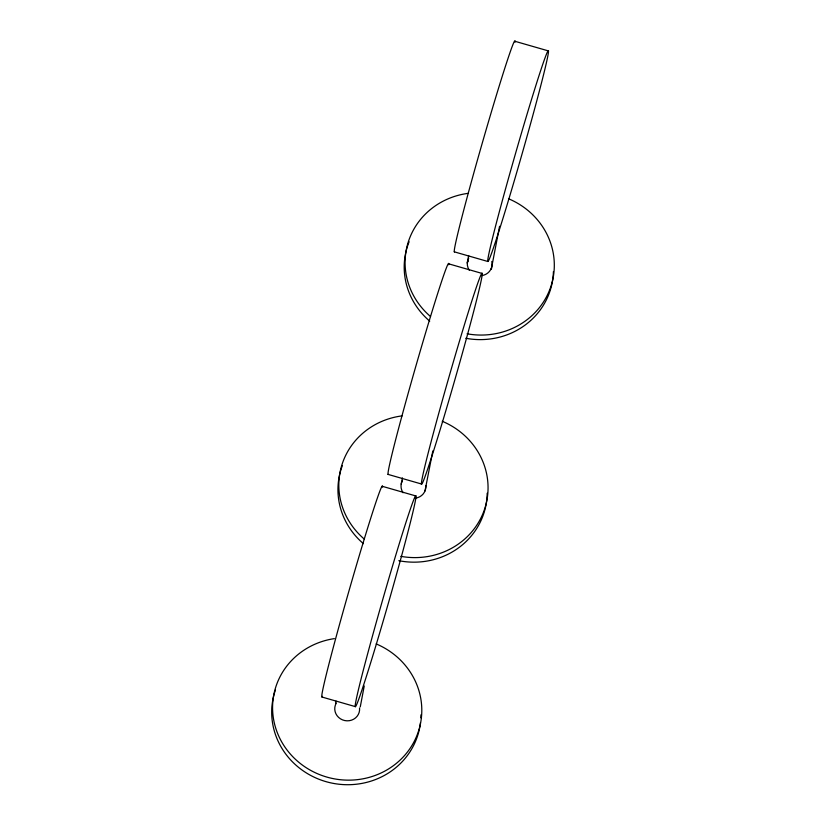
<?xml version="1.0" encoding="UTF-8"?>
<svg xmlns="http://www.w3.org/2000/svg" width="826" height="826" viewBox="0 0 826 826"><rect width="100%" height="100%" fill="white"/><g stroke="black" fill="none" stroke-linecap="round" stroke-linejoin="round"><path stroke-width="1.24" d="M360.26 706.922L364.235 685.983M335.635 703.36L336.058 701.129M401.188 484.191L402.396 477.913M467.217 263.081L468.672 255.523M491.325 269.1L499.565 226.272M424.987 491.026L432.814 450.924M514.98 41.3L548.485 50.933A109.631 3.201 -74 0 1 504.655 212.86A109.631 3.201 -74 0 1 501.206 204.796A109.631 3.201 -74 0 1 548.485 50.933M454.228 251.827L487.743 261.46M448.714 263.845L482.229 273.478A109.631 3.201 -74 0 1 438.399 435.405A109.631 3.201 -74 0 1 434.941 427.341A109.631 3.201 -74 0 1 482.229 273.478M387.972 474.372L421.487 484.005M382.283 486.308L415.953 495.982A109.631 3.201 -74 0 1 372.443 656.98A109.631 3.201 -74 0 1 368.417 650.909A109.631 3.201 -74 0 1 415.953 495.982M321.748 696.968L355.407 706.643M553.41 271.589A74.743 71.046 10.9 0 1 465.802 338.278M429.726 321.159A74.743 71.046 10.9 0 1 409.118 241.76M491.821 261.45A12.462 11.843 10.9 0 1 481.589 275.636M469.302 270.205A12.462 11.843 10.9 0 1 468.724 258.104M508.496 198.736A74.743 71.046 10.9 0 1 551.345 285.042A74.743 71.046 10.9 0 1 467.082 333.797M430.542 316.544A74.743 71.046 10.9 0 1 408.065 242.668A74.743 71.046 10.9 0 1 468.414 193.315M467.495 262.472A12.462 11.843 10.9 0 1 468.135 261.14M491.522 267.861A12.462 11.843 10.9 0 1 491.336 269.317M454.579 251.775A109.631 3.201 -74 0 1 482.57 142.031A109.631 3.201 -74 0 1 515.032 42.229M487.175 493.215A74.743 71.046 10.9 0 1 398.813 560.689M363.409 543.653A74.743 71.046 10.9 0 1 342.398 465.503M442.24 421.281A74.743 71.046 10.9 0 1 485.089 507.587A74.743 71.046 10.9 0 1 400.827 556.342M364.287 539.089A74.743 71.046 10.9 0 1 341.799 465.214A74.743 71.046 10.9 0 1 402.159 415.87M425.834 485.678A12.462 11.843 10.9 0 1 415.333 498.181M403.047 492.75A12.462 11.843 10.9 0 1 402.469 480.649M388.313 474.32A109.631 3.201 -74 0 1 416.314 364.576A109.631 3.201 -74 0 1 448.766 264.774M420.465 722.709A74.743 71.046 10.9 0 1 330.483 782.8A74.743 71.046 10.9 0 1 275.409 690.061M420.919 714.841A74.743 71.046 10.9 0 1 420.857 717.825M376.171 643.908A74.743 71.046 10.9 0 1 402.685 757.535A74.743 71.046 10.9 0 1 281.903 742.264A74.743 71.046 10.9 0 1 334.375 638.622M359.558 708.016A12.462 11.843 10.9 0 1 344.71 720.551A12.462 11.843 10.9 0 1 336.265 703.091M322.439 696.297A109.631 3.201 -74 0 1 348.954 590.962A109.631 3.201 -74 0 1 382.521 487.185"/></g></svg>
